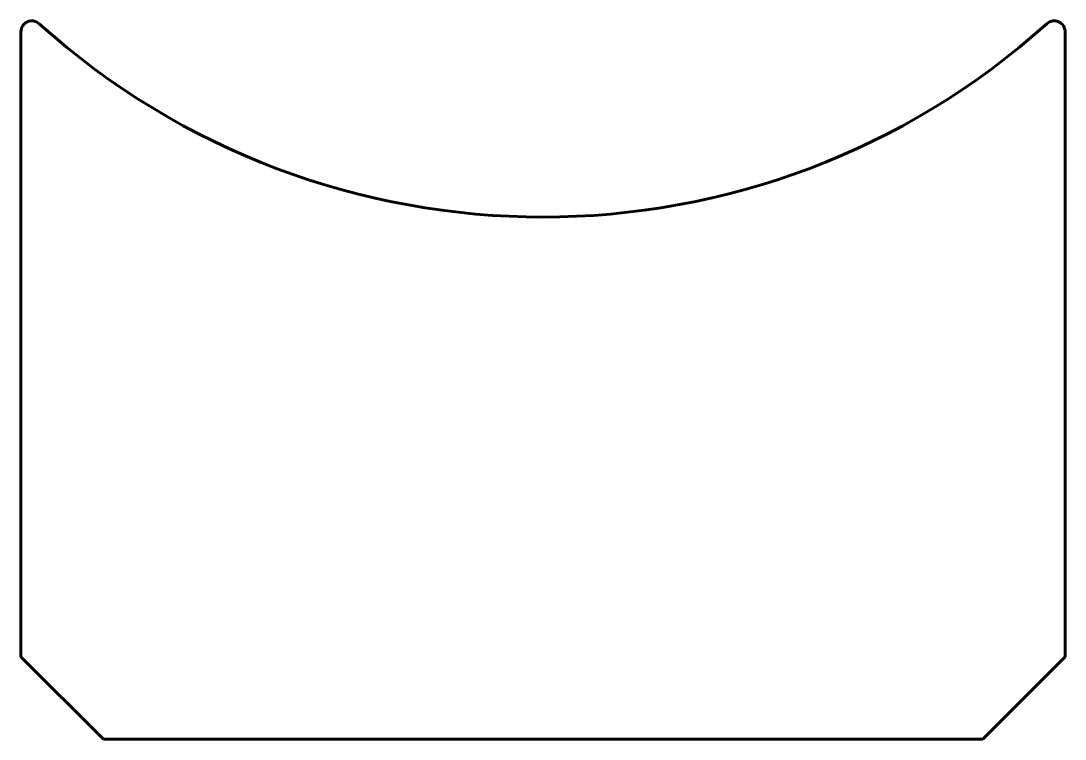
# Model space of a CAD drawing. Header units: millimetres. Extents: x -255 to -65, y -4 to 127.
import ezdxf

# ---------------------------------------------------------------- set-up
doc = ezdxf.new("R2010")
doc.units = ezdxf.units.MM
doc.linetypes.add('K5LT_BASIC', pattern=[0])

msp = doc.modelspace()

# ---------------------------------------------------------------- linework, layer by layer
at = {"color": 150, "linetype": 'K5LT_BASIC', "lineweight": 60}
for p, q in [((-255.35, 124.73), (-255.35, 11.03)), ((-65.35, 11.03), (-65.35, 124.73)), ((-255.35, 11.03), (-240.35, -3.97)), ((-80.35, -3.97), (-65.35, 11.03)), ((-240.35, -3.97), (-80.35, -3.97))]:
    msp.add_line(p, q, dxfattribs=at)
for centre, radius, start, end in [((-253.35, 124.73), 2, 48.0051, 180), ((-160.35, 228.03), 137, 228.0051, 311.9949), ((-67.35, 124.73), 2, 0, 131.9949)]:
    msp.add_arc(centre, radius, start, end, dxfattribs=at)

doc.saveas('drawing.dxf')
